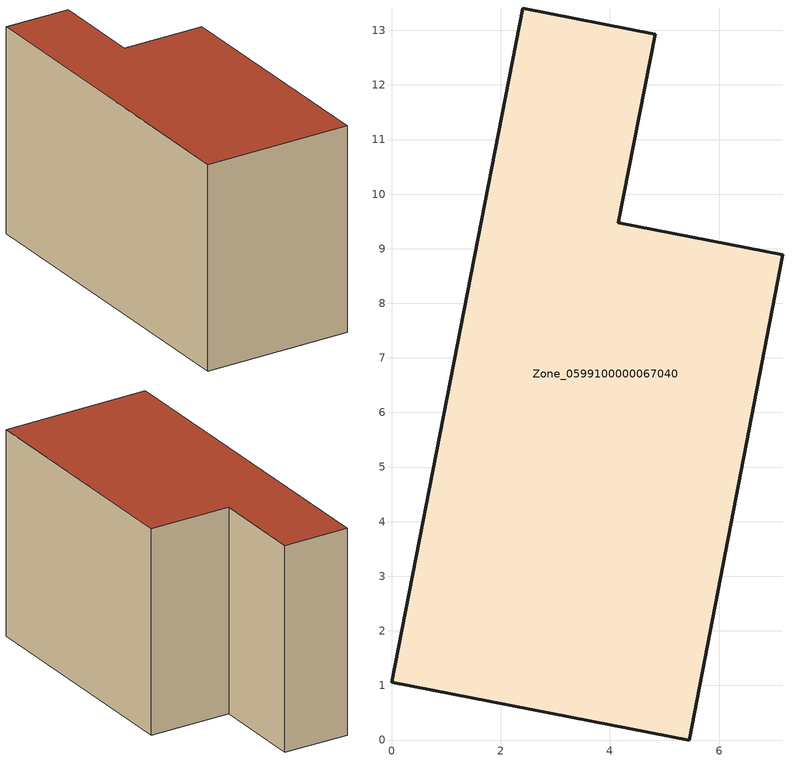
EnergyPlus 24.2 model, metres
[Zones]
Zone_0599100000067040
 floor ground (C_G): 5.45,0 0,1.06 2.4,13.41 4.83,12.93 4.15,9.48 7.17,8.89 z0
 wall outside (C_F): 4.83,12.93 2.4,13.41 0,1.06 5.45,0 7.17,8.89 4.15,9.48 4.83,12.93 z0:7.72
 roof outside (C_R): 7.17,8.89 4.15,9.48 4.83,12.93 2.4,13.41 0,1.06 5.45,0 z7.72
[BUILDING]
Pand.0599100000067040: North Axis=0; Terrain=City; Loads Convergence Tolerance Value=0.04; Temperature Convergence Tolerance Value=0.4; Solar Distribution=FullExterior; Maximum Number of Warmup Days=25; Minimum Number of Warmup Days=1
[Site:Location]
Rotterdam.The.Hague.AP_ZH_NLD Design_Conditions: Latitude=51.96; Longitude=4.45; Time Zone=1; Elevation=-4.5
[SITE:GROUNDTEMPERATURE:BUILDINGSURFACE]
18, 18, 18, 18, 18, 18, 18, 18, 18, 18, 18, 18
[MATERIAL] Thermal Absorptance=0.9; Solar Absorptance=0.7; Visible Absorptance=0.7
Name | Roughness | Thickness | Conductivity | Density | Specific Heat
G.TI.1975-1991 | MediumSmooth | 0.15 | 0.288461 | 540 | 1210
F.TI.1975-1991 | Rough | 0.3 | 0.230769 | 1920 | 840
R.TI.1975-1991 | MediumRough | 0.2 | 0.153846 | 1500 | 1000
[CONSTRUCTION]
C_G: G.TI.1975-1991
C_F: F.TI.1975-1991
C_R: R.TI.1975-1991
[ZONE]
Zone_0599100000067040: Type=1; Multiplier=1; Ceiling Height=Autocalculate; Volume=Autocalculate; Floor Area=autocalculate; Part of Total Floor Area=Yes
[ZONEINFILTRATION:DESIGNFLOWRATE]
Infil_Zone_0599100000067040: Zone or ZoneList or Space or SpaceList=Zone_0599100000067040; Schedule=AlwaysOn; Design Flow Rate Calculation Method=Flow/Area; Flow Rate per Floor Area=0.003; Constant Term Coefficient=1; Temperature Term Coefficient=0; Velocity Term Coefficient=0; Velocity Squared Term Coefficient=0
[HVACTEMPLATE:ZONE:IDEALLOADSAIRSYSTEM]
Zone_0599100000067040: Maximum Heating Supply Air Temperature=50; Minimum Cooling Supply Air Temperature=13; Maximum Heating Supply Air Humidity Ratio=0.0156; Minimum Cooling Supply Air Humidity Ratio=0.0077; Heating Limit=NoLimit; Cooling Limit=NoLimit; Dehumidification Control Type=ConstantSensibleHeatRatio; Cooling Sensible Heat Ratio=0.7; Dehumidification Setpoint=60; Humidification Control Type=None; Humidification Setpoint=30; Outdoor Air Method=None; Outdoor Air Flow Rate per Person=0.00944; Outdoor Air Flow Rate per Zone Floor Area=0; Outdoor Air Flow Rate per Zone=0; Demand Controlled Ventilation Type=None; Outdoor Air Economizer Type=NoEconomizer; Heat Recovery Type=None; Sensible Heat Recovery Effectiveness=0.7; Latent Heat Recovery Effectiveness=0.65
[ZONECONTROL:THERMOSTAT]
ThermostatControl_Zone_0599100000067040: Zone or ZoneList=Zone_0599100000067040; Control Type Schedule=DualSetpointControlType; Control 1=Thermostat_Zone_0599100000067040; Temperature Difference Between Cutout And Setpoint=0
[THERMOSTATSETPOINT:DUALSETPOINT]
Thermostat_Zone_0599100000067040: Heating Setpoint Temperature Schedule=HeatingSetpoint_Zone_0599100000067040; Cooling Setpoint Temperature Schedule=CoolingSetpoint_Zone_0599100000067040
[SCHEDULE:COMPACT]
HeatingSetpoint_Zone_0599100000067040: Through: 12/31, For: AllDays, Until: 24:00, 21
CoolingSetpoint_Zone_0599100000067040: Through: 12/31, For: AllDays, Until: 24:00, 24
DualSetpointControlType: Through: 12/31, For: AllDays, Until: 24:00, 4
AlwaysOn: Through: 12/31, For: AllDays, Until: 24:00, 1
